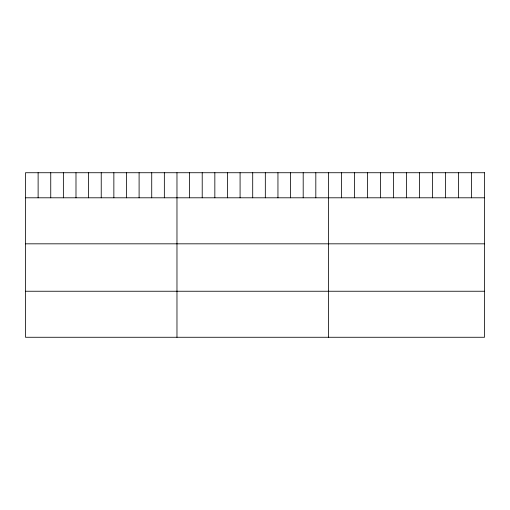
<?xml version="1.0" encoding="UTF-8"?>
<svg xmlns="http://www.w3.org/2000/svg" width="510" height="510" viewBox="0 0 510 510"><rect width="100%" height="100%" fill="white"/><g stroke="black" fill="none" stroke-linecap="round" stroke-linejoin="round"><path stroke-width="0.76" d="M25.5 197.797L484.5 197.797M25.5 243.825L484.5 243.825M25.5 291.242L484.5 291.242M471.495 172.731L471.495 197.797M458.49 172.731L458.49 197.797M445.485 172.731L445.485 197.797M432.48 172.731L432.48 197.797M419.475 172.731L419.475 197.797M406.47 172.731L406.47 197.797M393.465 172.731L393.465 197.797M380.46 172.731L380.46 197.797M367.455 172.731L367.455 197.797M354.45 172.731L354.45 197.797M341.445 172.731L341.445 197.797M328.44 172.731L328.44 337.269M315.817 172.731L315.817 197.797M303.195 172.731L303.195 197.797M290.572 172.731L290.572 197.797M277.95 172.731L277.95 197.797M265.327 172.731L265.327 197.797M252.705 172.731L252.705 197.797M240.083 172.731L240.083 197.797M227.46 172.731L227.46 197.797M214.837 172.731L214.837 197.797M202.215 172.731L202.215 197.797M189.592 172.731L189.592 197.797M176.97 172.731L176.97 337.269M164.347 172.731L164.347 197.797M151.725 172.731L151.725 197.797M139.102 172.731L139.102 197.797M126.48 172.731L126.48 197.797M113.857 172.731L113.857 197.797M101.235 172.731L101.235 197.797M88.612 172.731L88.612 197.797M75.99 172.731L75.99 197.797M63.367 172.731L63.367 197.797M50.745 172.731L50.745 197.797M38.122 172.731L38.122 197.797M484.5 172.731L25.5 172.731L25.5 337.269L484.5 337.269L484.5 172.731"/></g></svg>
